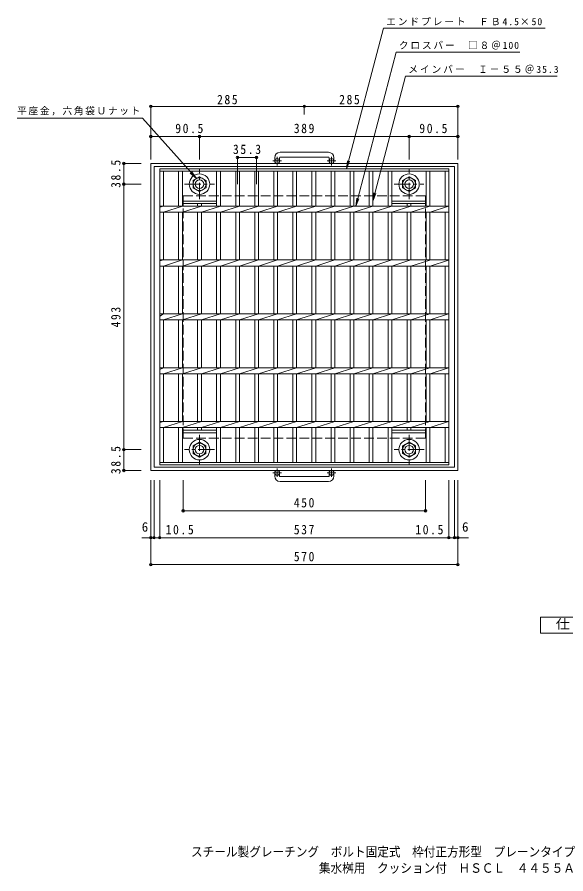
# Model space of a CAD drawing. Units: millimetres at full size, sheet at 1:6. Extents: x -835 to 1068, y -823 to 768.
# Drawn here: x -835 to 183, y -823 to 768 of the extents above; entities that cross this region are included whole.
import ezdxf
from ezdxf.enums import TextEntityAlignment as Align

# ---------------------------------------------------------------- set-up
doc = ezdxf.new("R2010")
doc.units = ezdxf.units.MM
doc.header["$LTSCALE"] = 6
doc.header["$PDMODE"] = 32
doc.header["$PDSIZE"] = 4.8
doc.linetypes.add('CHAIN1', pattern=[8, 5, -1, 1, -1])
doc.linetypes.add('DASHED3', pattern=[4, 3, -1])
for name, color, linetype, lineweight in [('E-1', 2, 'Continuous', 9), ('E-2', 3, 'Continuous', 9), ('E-4', 7, 'Continuous', 9), ('E-5', 7, 'Continuous', 9), ('F-4_F-4ﾚｲﾔ', 2, 'Continuous', 9)]:
    doc.layers.add(name, color=color, linetype=linetype, lineweight=lineweight)
doc.layers.add('F-5_F-5ﾚｲﾔ', color=2, linetype='Continuous')
doc.styles.add('ＭＳ ゴシック', font='')
doc.styles.get('ＭＳ ゴシック').set_extended_font_data('MS Gothic')

msp = doc.modelspace()

# ---------------------------------------------------------------- linework, layer by layer
at = {"layer": 'E-1'}
for p, q in [((-257.301, 516.545), (-347.301, 516.545)), ((-587.301, 495.945), (-587.301, -74.055)), ((-587.301, 495.945), (-17.301, 495.945)), ((-357.301, 506.545), (-357.301, 500.445)), ((-348.301, 506.545), (-348.301, 500.445)), ((-347.301, 507.545), (-257.301, 507.545)), ((-256.301, 506.545), (-256.301, 500.445)), ((-247.301, 506.545), (-247.301, 500.445)), ((-17.301, 495.945), (-17.301, -74.055)), ((-581.301, 489.945), (-581.301, -68.055)), ((-581.301, 489.945), (-23.301, 489.945)), ((-23.301, 489.945), (-23.301, -68.055)), ((-587.301, -74.055), (-17.301, -74.055)), ((-581.301, -68.055), (-23.301, -68.055)), ((-357.301, -84.656), (-357.301, -78.556)), ((-348.301, -84.656), (-348.301, -78.556)), ((-256.301, -84.656), (-256.301, -78.556)), ((-247.301, -84.656), (-247.301, -78.556)), ((-347.301, -85.656), (-257.301, -85.656)), ((-257.301, -94.656), (-347.301, -94.656))]:
    msp.add_line(p, q, dxfattribs=at)
at = {"layer": 'E-1', "linetype": 'CHAIN1'}
for p, q in [((-344.638, 500.445), (-361.045, 500.445)), ((-352.801, 492.337), (-352.801, 507.935)), ((-243.638, 500.445), (-260.045, 500.445)), ((-251.801, 492.337), (-251.801, 507.935)), ((-496.8, 429.809), (-496.8, 485.082)), ((-107.801, 429.809), (-107.801, 485.082)), ((-524.437, 457.445), (-469.164, 457.445)), ((-135.437, 457.445), (-80.164, 457.445)), ((-496.851, -7.919), (-496.851, -63.193)), ((-107.752, -7.919), (-107.752, -63.193)), ((-469.214, -35.556), (-524.488, -35.556)), ((-80.115, -35.556), (-135.389, -35.556)), ((-344.638, -78.556), (-361.045, -78.556)), ((-352.801, -70.449), (-352.801, -86.046)), ((-243.638, -78.556), (-260.045, -78.556)), ((-251.801, -70.449), (-251.801, -86.046))]:
    msp.add_line(p, q, dxfattribs=at)
at = {"layer": 'E-1', "linetype": 'DASHED3'}
for p, q in [((-527.301, 435.945), (-527.301, -14.056)), ((-527.301, 435.945), (-77.301, 435.945)), ((-77.301, 435.945), (-77.301, -14.056)), ((-527.301, -14.056), (-77.301, -14.056))]:
    msp.add_line(p, q, dxfattribs=at)
at = {"layer": 'E-1'}
for points in [[(-484.8, 464.373), (-484.8, 450.517), (-496.8, 443.588), (-508.8, 450.517), (-508.8, 464.373), (-496.8, 471.302)], [(-95.8, 464.373), (-95.8, 450.517), (-107.801, 443.588), (-119.8, 450.517), (-119.8, 464.373), (-107.801, 471.302)], [(-508.851, -42.484), (-508.851, -28.627), (-496.851, -21.699), (-484.851, -28.627), (-484.851, -42.484), (-496.851, -49.412)], [(-119.752, -42.484), (-119.752, -28.627), (-107.752, -21.699), (-95.752, -28.627), (-95.752, -42.484), (-107.752, -49.412)]]:
    msp.add_lwpolyline(points, close=True, dxfattribs=at)
for centre, radius in [((-352.801, 500.445), 4.5), ((-251.801, 500.445), 4.5), ((-496.8, 457.445), 19), ((-496.8, 457.445), 12), ((-496.8, 457.445), 8), ((-107.801, 457.445), 19), ((-107.801, 457.445), 12), ((-107.801, 457.445), 8), ((-496.851, -35.556), 19), ((-496.851, -35.556), 12), ((-496.851, -35.556), 8), ((-107.752, -35.556), 19), ((-107.752, -35.556), 12), ((-107.752, -35.556), 8), ((-352.801, -78.556), 4.5), ((-251.801, -78.556), 4.5)]:
    msp.add_circle(centre, radius, dxfattribs=at)
for centre, radius, start, end in [((-347.301, 506.545), 10, 90, 180), ((-257.301, 506.545), 10, 0, 90), ((-347.301, 506.545), 1, 90, 180), ((-257.301, 506.545), 1, 0, 90), ((-347.301, -84.656), 10, 180, 270), ((-347.301, -84.656), 1, 180, 270), ((-257.301, -84.656), 10, 270, 0), ((-257.301, -84.656), 1, 270, 0)]:
    msp.add_arc(centre, radius, start, end, dxfattribs=at)
at = {"layer": 'E-2'}
for p, q in [((-570.801, -64.055), (-570.801, 485.945)), ((-33.801, 485.945), (-570.801, 485.945)), ((-33.801, 481.445), (-570.801, 481.445)), ((-563.801, 416.594), (-563.801, 481.445)), ((-535.651, 416.594), (-535.651, 481.445)), ((-528.651, 416.594), (-528.651, 481.445)), ((-465.051, 416.594), (-465.051, 481.445)), ((-458.051, 416.594), (-458.051, 481.445)), ((-429.751, 416.594), (-429.751, 481.445)), ((-422.751, 416.594), (-422.751, 481.445)), ((-394.451, 416.594), (-394.451, 481.445)), ((-387.451, 416.594), (-387.451, 481.445)), ((-358.851, 416.594), (-358.851, 481.445)), ((-351.851, 416.594), (-351.851, 481.445)), ((-323.551, 416.594), (-323.551, 481.445)), ((-316.551, 416.594), (-316.551, 481.445)), ((-288.051, 416.594), (-288.051, 481.445)), ((-281.051, 416.594), (-281.051, 481.445)), ((-252.751, 416.594), (-252.751, 481.445)), ((-245.751, 416.594), (-245.751, 481.445)), ((-217.451, 416.594), (-217.451, 481.445)), ((-210.451, 416.594), (-210.451, 481.445)), ((-182.051, 416.594), (-182.051, 481.445)), ((-175.051, 416.594), (-175.051, 481.445)), ((-146.651, 416.594), (-146.651, 481.445)), ((-139.651, 416.594), (-139.651, 481.445)), ((-76.053, 416.594), (-76.053, 481.445)), ((-69.053, 416.594), (-69.053, 481.445)), ((-40.801, 416.594), (-40.801, 481.445)), ((-33.801, -64.055), (-33.801, 485.945)), ((-570.801, 414.913), (-563.801, 416.594)), ((-570.801, 416.594), (-33.801, 416.594)), ((-563.801, 405.295), (-528.651, 416.594)), ((-528.651, 425.945), (-465.051, 425.945)), ((-528.651, 421.405), (-465.051, 421.405)), ((-528.651, 405.295), (-493.351, 416.594)), ((-500.351, 416.594), (-500.351, 421.405)), ((-493.351, 416.594), (-493.351, 421.405)), ((-493.351, 405.295), (-458.051, 416.594)), ((-458.051, 405.295), (-422.751, 416.594)), ((-422.751, 405.295), (-387.451, 416.594)), ((-387.452, 405.295), (-351.852, 416.594)), ((-351.852, 405.295), (-316.552, 416.594)), ((-316.552, 405.295), (-281.052, 416.594)), ((-281.052, 405.295), (-245.752, 416.594)), ((-245.752, 405.295), (-210.452, 416.594)), ((-210.453, 405.295), (-175.053, 416.594)), ((-175.053, 405.295), (-139.653, 416.594)), ((-139.653, 405.295), (-104.352, 416.594)), ((-75.853, 425.945), (-139.651, 425.945)), ((-75.853, 421.405), (-139.651, 421.405)), ((-111.351, 416.594), (-111.351, 421.405)), ((-104.353, 405.295), (-69.053, 416.547)), ((-104.351, 416.594), (-104.351, 421.405)), ((-68.854, 405.295), (-34.501, 416.547)), ((-570.801, 405.295), (-33.801, 405.295)), ((-563.801, 316.594), (-563.801, 405.295)), ((-535.651, 316.594), (-535.651, 405.295)), ((-528.651, 316.594), (-528.651, 405.295)), ((-500.351, 316.594), (-500.351, 405.295)), ((-493.351, 316.594), (-493.351, 405.295)), ((-465.051, 316.594), (-465.051, 405.295)), ((-458.051, 316.594), (-458.051, 405.295)), ((-429.751, 316.594), (-429.751, 405.295)), ((-422.751, 316.594), (-422.751, 405.295)), ((-394.451, 316.594), (-394.451, 405.295)), ((-387.451, 316.594), (-387.451, 405.295)), ((-358.851, 316.594), (-358.851, 405.295)), ((-351.851, 316.594), (-351.851, 405.295)), ((-323.551, 316.594), (-323.551, 405.295)), ((-316.551, 316.594), (-316.551, 405.295)), ((-288.051, 316.594), (-288.051, 405.295)), ((-281.051, 316.594), (-281.051, 405.295)), ((-252.751, 316.594), (-252.751, 405.295)), ((-245.751, 316.594), (-245.751, 405.295)), ((-217.451, 316.594), (-217.451, 405.295)), ((-210.451, 316.594), (-210.451, 405.295)), ((-182.051, 316.594), (-182.051, 405.295)), ((-175.051, 316.594), (-175.051, 405.295)), ((-146.651, 316.594), (-146.651, 405.295)), ((-139.651, 316.594), (-139.651, 405.295)), ((-111.351, 316.594), (-111.351, 405.295)), ((-104.351, 316.594), (-104.351, 405.295)), ((-76.053, 316.594), (-76.053, 405.295)), ((-69.053, 316.594), (-69.053, 405.295)), ((-40.801, 316.594), (-40.801, 405.295)), ((-570.801, 314.913), (-563.801, 316.594)), ((-570.801, 316.594), (-33.801, 316.594)), ((-570.801, 305.295), (-33.801, 305.295)), ((-563.801, 305.295), (-528.651, 316.594)), ((-563.801, 216.595), (-563.801, 305.295)), ((-535.651, 216.595), (-535.651, 305.295)), ((-528.651, 305.295), (-493.351, 316.594)), ((-528.651, 216.595), (-528.651, 305.295)), ((-500.351, 216.595), (-500.351, 305.295)), ((-493.351, 305.295), (-458.051, 316.594)), ((-493.351, 216.595), (-493.351, 305.295)), ((-465.051, 216.595), (-465.051, 305.295)), ((-458.051, 305.295), (-422.751, 316.594)), ((-458.051, 216.595), (-458.051, 305.295)), ((-429.751, 216.595), (-429.751, 305.295)), ((-422.751, 305.295), (-387.451, 316.594)), ((-422.751, 216.595), (-422.751, 305.295)), ((-394.451, 216.595), (-394.451, 305.295)), ((-387.452, 305.295), (-351.852, 316.594)), ((-387.451, 216.595), (-387.451, 305.295)), ((-358.851, 216.595), (-358.851, 305.295)), ((-351.852, 305.295), (-316.552, 316.594)), ((-351.851, 216.595), (-351.851, 305.295)), ((-323.551, 216.595), (-323.551, 305.295)), ((-316.552, 305.295), (-281.052, 316.594)), ((-316.551, 216.595), (-316.551, 305.295)), ((-288.051, 216.595), (-288.051, 305.295)), ((-281.052, 305.295), (-245.752, 316.594)), ((-281.051, 216.595), (-281.051, 305.295)), ((-252.751, 216.595), (-252.751, 305.295)), ((-245.752, 305.295), (-210.452, 316.594)), ((-245.751, 216.595), (-245.751, 305.295)), ((-217.451, 216.595), (-217.451, 305.295)), ((-210.453, 305.295), (-175.053, 316.594)), ((-210.451, 216.595), (-210.451, 305.295)), ((-182.051, 216.595), (-182.051, 305.295)), ((-175.053, 305.295), (-139.653, 316.594)), ((-175.051, 216.595), (-175.051, 305.295)), ((-146.651, 216.595), (-146.651, 305.295)), ((-139.653, 305.295), (-104.352, 316.594)), ((-139.651, 216.595), (-139.651, 305.295)), ((-111.351, 216.595), (-111.351, 305.295)), ((-104.353, 305.295), (-69.053, 316.547)), ((-104.351, 216.595), (-104.351, 305.295)), ((-76.053, 216.595), (-76.053, 305.295)), ((-69.053, 216.595), (-69.053, 305.295)), ((-68.854, 305.295), (-34.501, 316.547)), ((-40.801, 216.595), (-40.801, 305.295)), ((-570.801, 212.093), (-563.801, 216.595)), ((-570.801, 216.595), (-33.801, 216.595)), ((-563.801, 205.296), (-528.651, 216.595)), ((-528.651, 205.296), (-493.351, 216.595)), ((-493.351, 205.296), (-458.051, 216.595)), ((-458.051, 205.296), (-422.751, 216.595)), ((-422.751, 205.296), (-387.451, 216.595)), ((-387.452, 205.296), (-351.852, 216.595)), ((-351.852, 205.296), (-316.552, 216.595)), ((-316.552, 205.296), (-281.052, 216.595)), ((-281.052, 205.296), (-245.752, 216.595)), ((-245.752, 205.296), (-210.452, 216.595)), ((-210.453, 205.296), (-175.053, 216.595)), ((-175.053, 205.296), (-139.653, 216.595)), ((-139.653, 205.296), (-104.352, 216.595)), ((-104.353, 205.296), (-69.053, 216.547)), ((-68.854, 205.296), (-34.501, 216.547)), ((-570.801, 205.295), (-33.801, 205.295)), ((-563.801, 116.595), (-563.801, 205.295)), ((-535.651, 116.595), (-535.651, 205.295)), ((-528.651, 116.595), (-528.651, 205.295)), ((-500.351, 116.595), (-500.351, 205.295)), ((-493.351, 116.595), (-493.351, 205.295)), ((-465.051, 116.595), (-465.051, 205.295)), ((-458.051, 116.595), (-458.051, 205.295)), ((-429.751, 116.595), (-429.751, 205.295)), ((-422.751, 116.595), (-422.751, 205.295)), ((-394.451, 116.595), (-394.451, 205.295)), ((-387.451, 116.595), (-387.451, 205.295)), ((-358.851, 116.595), (-358.851, 205.295)), ((-351.851, 116.595), (-351.851, 205.295)), ((-323.551, 116.595), (-323.551, 205.295)), ((-316.551, 116.595), (-316.551, 205.295)), ((-288.051, 116.595), (-288.051, 205.295)), ((-281.051, 116.595), (-281.051, 205.295)), ((-252.751, 116.595), (-252.751, 205.295)), ((-245.751, 116.595), (-245.751, 205.295)), ((-217.451, 116.595), (-217.451, 205.295)), ((-210.451, 116.595), (-210.451, 205.295)), ((-182.051, 116.595), (-182.051, 205.295)), ((-175.051, 116.595), (-175.051, 205.295)), ((-146.651, 116.595), (-146.651, 205.295)), ((-139.651, 116.595), (-139.651, 205.295)), ((-111.351, 116.595), (-111.351, 205.295)), ((-104.351, 116.595), (-104.351, 205.295)), ((-76.053, 116.595), (-76.053, 205.295)), ((-69.053, 116.595), (-69.053, 205.295)), ((-40.801, 116.595), (-40.801, 205.295)), ((-570.801, 113.503), (-563.801, 116.595)), ((-570.801, 116.595), (-33.801, 116.595)), ((-563.801, 105.296), (-528.651, 116.595)), ((-528.651, 105.296), (-493.351, 116.595)), ((-493.351, 105.296), (-458.051, 116.595)), ((-458.051, 105.296), (-422.751, 116.595)), ((-422.751, 105.296), (-387.451, 116.595)), ((-387.452, 105.296), (-351.852, 116.595)), ((-351.852, 105.296), (-316.552, 116.595)), ((-316.552, 105.296), (-281.052, 116.595)), ((-281.052, 105.296), (-245.752, 116.595)), ((-245.752, 105.296), (-210.452, 116.595)), ((-210.453, 105.296), (-175.053, 116.595)), ((-175.053, 105.296), (-139.653, 116.595)), ((-139.653, 105.296), (-104.352, 116.595)), ((-104.353, 105.296), (-69.053, 116.547)), ((-68.854, 105.296), (-34.501, 116.547)), ((-570.801, 105.295), (-33.801, 105.295)), ((-563.801, 16.595), (-563.801, 105.295)), ((-535.651, 16.595), (-535.651, 105.295)), ((-528.651, 16.595), (-528.651, 105.295)), ((-500.351, 16.595), (-500.351, 105.295)), ((-493.351, 16.595), (-493.351, 105.295)), ((-465.051, 16.595), (-465.051, 105.295)), ((-458.051, 16.595), (-458.051, 105.295)), ((-429.751, 16.595), (-429.751, 105.295)), ((-422.751, 16.595), (-422.751, 105.295)), ((-394.451, 16.595), (-394.451, 105.295)), ((-387.451, 16.595), (-387.451, 105.295)), ((-358.851, 16.595), (-358.851, 105.295)), ((-351.851, 16.595), (-351.851, 105.295)), ((-323.551, 16.595), (-323.551, 105.295)), ((-316.551, 16.595), (-316.551, 105.295)), ((-288.051, 16.595), (-288.051, 105.295)), ((-281.051, 16.595), (-281.051, 105.295)), ((-252.751, 16.595), (-252.751, 105.295)), ((-245.751, 16.595), (-245.751, 105.295)), ((-217.451, 16.595), (-217.451, 105.295)), ((-210.451, 16.595), (-210.451, 105.295)), ((-182.051, 16.595), (-182.051, 105.295)), ((-175.051, 16.595), (-175.051, 105.295)), ((-146.651, 16.595), (-146.651, 105.295)), ((-139.651, 16.595), (-139.651, 105.295)), ((-111.351, 16.595), (-111.351, 105.295)), ((-104.351, 16.595), (-104.351, 105.295)), ((-76.053, 16.595), (-76.053, 105.295)), ((-69.053, 16.595), (-69.053, 105.295)), ((-40.801, 16.595), (-40.801, 105.295)), ((-570.801, 14.913), (-563.801, 16.595)), ((-570.801, 16.595), (-33.801, 16.595)), ((-563.801, 5.296), (-528.651, 16.595)), ((-528.651, 5.296), (-493.351, 16.595)), ((-493.351, 5.296), (-458.051, 16.595)), ((-458.051, 5.296), (-422.751, 16.595)), ((-422.751, 5.296), (-387.451, 16.595)), ((-387.452, 5.296), (-351.852, 16.595)), ((-351.852, 5.296), (-316.552, 16.595)), ((-316.552, 5.296), (-281.052, 16.595)), ((-281.052, 5.296), (-245.752, 16.595)), ((-245.752, 5.296), (-210.452, 16.595)), ((-210.453, 5.296), (-175.053, 16.595)), ((-175.053, 5.296), (-139.653, 16.595)), ((-139.653, 5.296), (-104.352, 16.595)), ((-104.353, 5.296), (-69.053, 16.547)), ((-68.854, 5.296), (-34.501, 16.547)), ((-570.801, 5.295), (-33.801, 5.295)), ((-563.801, -59.556), (-563.801, 5.295)), ((-535.651, -59.556), (-535.651, 5.295)), ((-528.651, -59.556), (-528.651, 5.295)), ((-465.051, 0.485), (-528.651, 0.485)), ((-500.351, 5.295), (-500.351, 0.485)), ((-493.351, 5.295), (-493.351, 0.485)), ((-465.051, -59.556), (-465.051, 5.295)), ((-458.051, -59.556), (-458.051, 5.295)), ((-429.751, -59.556), (-429.751, 5.295)), ((-422.751, -59.556), (-422.751, 5.295)), ((-394.451, -59.556), (-394.451, 5.295)), ((-387.451, -59.556), (-387.451, 5.295)), ((-358.851, -59.556), (-358.851, 5.295)), ((-351.851, -59.556), (-351.851, 5.295)), ((-323.551, -59.556), (-323.551, 5.295)), ((-316.551, -59.556), (-316.551, 5.295)), ((-288.051, -59.556), (-288.051, 5.295)), ((-281.051, -59.556), (-281.051, 5.295)), ((-252.751, -59.556), (-252.751, 5.295)), ((-245.751, -59.556), (-245.751, 5.295)), ((-217.451, -59.556), (-217.451, 5.295)), ((-210.451, -59.556), (-210.451, 5.295)), ((-182.051, -59.556), (-182.051, 5.295)), ((-175.051, -59.556), (-175.051, 5.295)), ((-146.651, -59.556), (-146.651, 5.295)), ((-139.651, -59.556), (-139.651, 5.295)), ((-75.853, 0.485), (-139.651, 0.485)), ((-111.351, 5.295), (-111.351, 0.485)), ((-104.351, 5.295), (-104.351, 0.485)), ((-76.053, -59.556), (-76.053, 5.295)), ((-69.053, -59.556), (-69.053, 5.295)), ((-40.801, -59.556), (-40.801, 5.295)), ((-465.051, -4.055), (-528.651, -4.055)), ((-75.853, -4.055), (-139.651, -4.055)), ((-33.801, -59.556), (-570.801, -59.556)), ((-33.801, -64.055), (-570.801, -64.055))]:
    msp.add_line(p, q, dxfattribs=at)
at = {"layer": 'E-4'}
for p, q in [((-587.301, 603.656), (-587.301, 507.945)), ((-587.301, 601.856), (-302.301, 601.856)), ((-302.301, 603.656), (-302.301, 586.656)), ((-302.301, 601.856), (-17.301, 601.856)), ((-17.301, 603.656), (-17.301, 503.082)), ((-587.301, 547.745), (-587.301, 503.082)), ((-496.8, 547.745), (-496.8, 503.082)), ((-107.801, 547.745), (-107.801, 503.082)), ((-107.801, 545.945), (-17.301, 545.945)), ((-639.101, 495.945), (-605.301, 495.945)), ((-637.301, 457.445), (-637.301, 495.945)), ((-426.251, 508.866), (-426.251, 457.47)), ((-426.251, 507.066), (-390.951, 507.066)), ((-390.951, 508.866), (-390.951, 457.47)), ((-639.101, 457.445), (-605.301, 457.445)), ((-637.301, -35.556), (-637.301, 457.445)), ((-639.101, -35.556), (-605.301, -35.556)), ((-637.301, -74.056), (-637.301, -35.556)), ((-639.101, -74.056), (-605.301, -74.056)), ((-587.301, -250.856), (-587.301, -92.056)), ((-581.301, -200.856), (-581.301, -92.056)), ((-570.801, -200.856), (-570.801, -92.056)), ((-527.301, -150.856), (-527.301, -92.056)), ((-77.301, -150.856), (-77.301, -92.056)), ((-33.801, -200.856), (-33.801, -92.056)), ((-23.301, -200.856), (-23.301, -92.056)), ((-17.301, -250.856), (-17.301, -92.056)), ((-527.301, -149.056), (-77.301, -149.056)), ((-604.103, -199.056), (-581.301, -199.056)), ((-581.301, -199.056), (-570.801, -199.056)), ((-570.801, -199.056), (-33.801, -199.056)), ((-33.801, -199.056), (-23.301, -199.056)), ((-23.301, -199.056), (2.521, -199.056)), ((-587.301, -249.056), (-17.301, -249.056))]:
    msp.add_line(p, q, dxfattribs=at)
msp.add_lwpolyline([(-587.301, 545.945), (-496.8, 545.945), (-107.801, 545.945)], dxfattribs=at)
for p in [(-587.301, 601.856), (-302.301, 601.856), (-17.301, 601.856), (-587.301, 545.945), (-496.8, 545.945), (-107.801, 545.945), (-17.301, 545.945), (-426.251, 507.066), (-390.951, 507.066), (-637.301, 495.945), (-637.301, 457.445), (-637.301, -35.556), (-637.301, -74.056), (-527.301, -149.056), (-77.301, -149.056), (-587.301, -199.056), (-581.301, -199.056), (-570.801, -199.056), (-33.801, -199.056), (-23.301, -199.056), (-17.301, -199.056), (-587.301, -249.056), (-17.301, -249.056)]:
    msp.add_point(p, dxfattribs=at)
at = {"layer": 'E-5'}
for p, q in [((-223.99, 485.945), (-155.401, 746.794)), ((-155.401, 746.794), (144.598, 746.794)), ((-206.954, 416.594), (-131.706, 702.295)), ((97.627, 702.295), (-131.706, 702.295)), ((-175.051, 426.114), (-114.277, 657.795)), ((-114.277, 657.795), (166.792, 657.795)), ((-223.99, 485.945), (-222.032, 500.817)), ((-223.99, 485.945), (-218.25, 499.803)), ((-502.72, 467.884), (-514.066, 477.695)), ((-502.72, 467.884), (-511.14, 480.297)), ((-206.954, 416.594), (-204.996, 431.466)), ((-206.954, 416.594), (-201.214, 430.453)), ((-175.051, 426.114), (-173.093, 440.985)), ((-175.051, 426.114), (-169.311, 439.972))]:
    msp.add_line(p, q, dxfattribs=at)
msp.add_lwpolyline([(-502.72, 467.884), (-602.438, 580.003), (-835.438, 580.003)], dxfattribs=at)
at = {"layer": 'F-4_F-4ﾚｲﾔ'}
msp.add_lwpolyline([(135.943, -376.445), (135.943, -346.444), (270.943, -346.444), (270.943, -376.445)], close=True, dxfattribs=at)

# ---------------------------------------------------------------- texts
at = {"layer": 'E-4', "color": 2, "style": 'ＭＳ ゴシック'}
for p in [(-604.103, -193.056), (-9.479, -193.056)]:
    msp.add_text('6', height=17.6, dxfattribs=at).set_placement(p, align=Align.BOTTOM_LEFT)
at = {"layer": 'E-4', "color": 2, "char_height": 17.6, "attachment_point": 7, "style": 'ＭＳ ゴシック'}
for s, insert in [('\\T1.27;\\W0.9;285', (-464.301, 605.456)), ('\\T1.27;\\W0.9;285', (-237.557, 605.456)), ('\\T1.28;\\W0.9;90.5', (-541.913, 551.945)), ('\\T1.27;\\W0.9;389', (-321.8, 551.945)), ('\\T1.28;\\W0.9;90.5', (-88.801, 551.945)), ('\\T1.28;\\W0.9;35.3', (-434.851, 513.066)), ('\\T1.27;\\W0.9;450', (-321.801, -143.056)), ('\\T1.28;\\W0.9;10.5', (-559.801, -193.056)), ('\\T1.27;\\W0.9;537', (-321.801, -193.056)), ('\\T1.28;\\W0.9;10.5', (-96.263, -193.056)), ('\\T1.27;\\W0.9;570', (-321.801, -243.056))]:
    msp.add_mtext(s, dxfattribs=dict(at, insert=insert))
at = {"layer": 'E-4', "color": 2, "char_height": 17.6, "attachment_point": 7, "rotation": 90, "style": 'ＭＳ ゴシック'}
for s, insert in [('\\T1.28;\\W0.9;38.5', (-643.301, 450.445)), ('\\T1.27;\\W0.9;493', (-643.301, 191.445)), ('\\T1.28;\\W0.9;38.5', (-643.301, -81.056))]:
    msp.add_mtext(s, dxfattribs=dict(at, insert=insert))
at = {"layer": 'E-5', "char_height": 13.2, "attachment_point": 7, "style": 'ＭＳ ゴシック'}
for s, insert in [('\\T1.2;エンドプレート\u3000ＦＢ4.5×50', (-150.401, 751.794)), ('\\T1.19;クロスバー\u3000□８＠100', (-126.912, 707.295)), ('\\T1.2;メインバー\u3000Ｉ－５５＠35.3', (-109.277, 662.795)), ('\\T1.17;平座金，六角袋Ｕナット', (-835.438, 585.003))]:
    msp.add_mtext(s, dxfattribs=dict(at, insert=insert))
at = {"layer": 'F-4_F-4ﾚｲﾔ', "style": 'ＭＳ ゴシック', "width": 1.1}
msp.add_text('仕\u3000様', height=17.6, dxfattribs=at).set_placement((164.443, -373.444), align=Align.BOTTOM_LEFT)
at = {"layer": 'F-5_F-5ﾚｲﾔ', "style": 'ＭＳ ゴシック', "width": 0.9}
for s, p in [('スチール製グレーチング\u3000ボルト固定式\u3000枠付正方形型\u3000プレーンタイプ', (-512.598, -796.274)), ('集水桝用\u3000クッション付\u3000ＨＳＣＬ\u3000４４５５Ａ－ｂ', (-275.278, -826.488))]:
    msp.add_text(s, height=17.6, dxfattribs=at).set_placement(p, align=Align.BOTTOM_LEFT)

doc.saveas('drawing.dxf')
